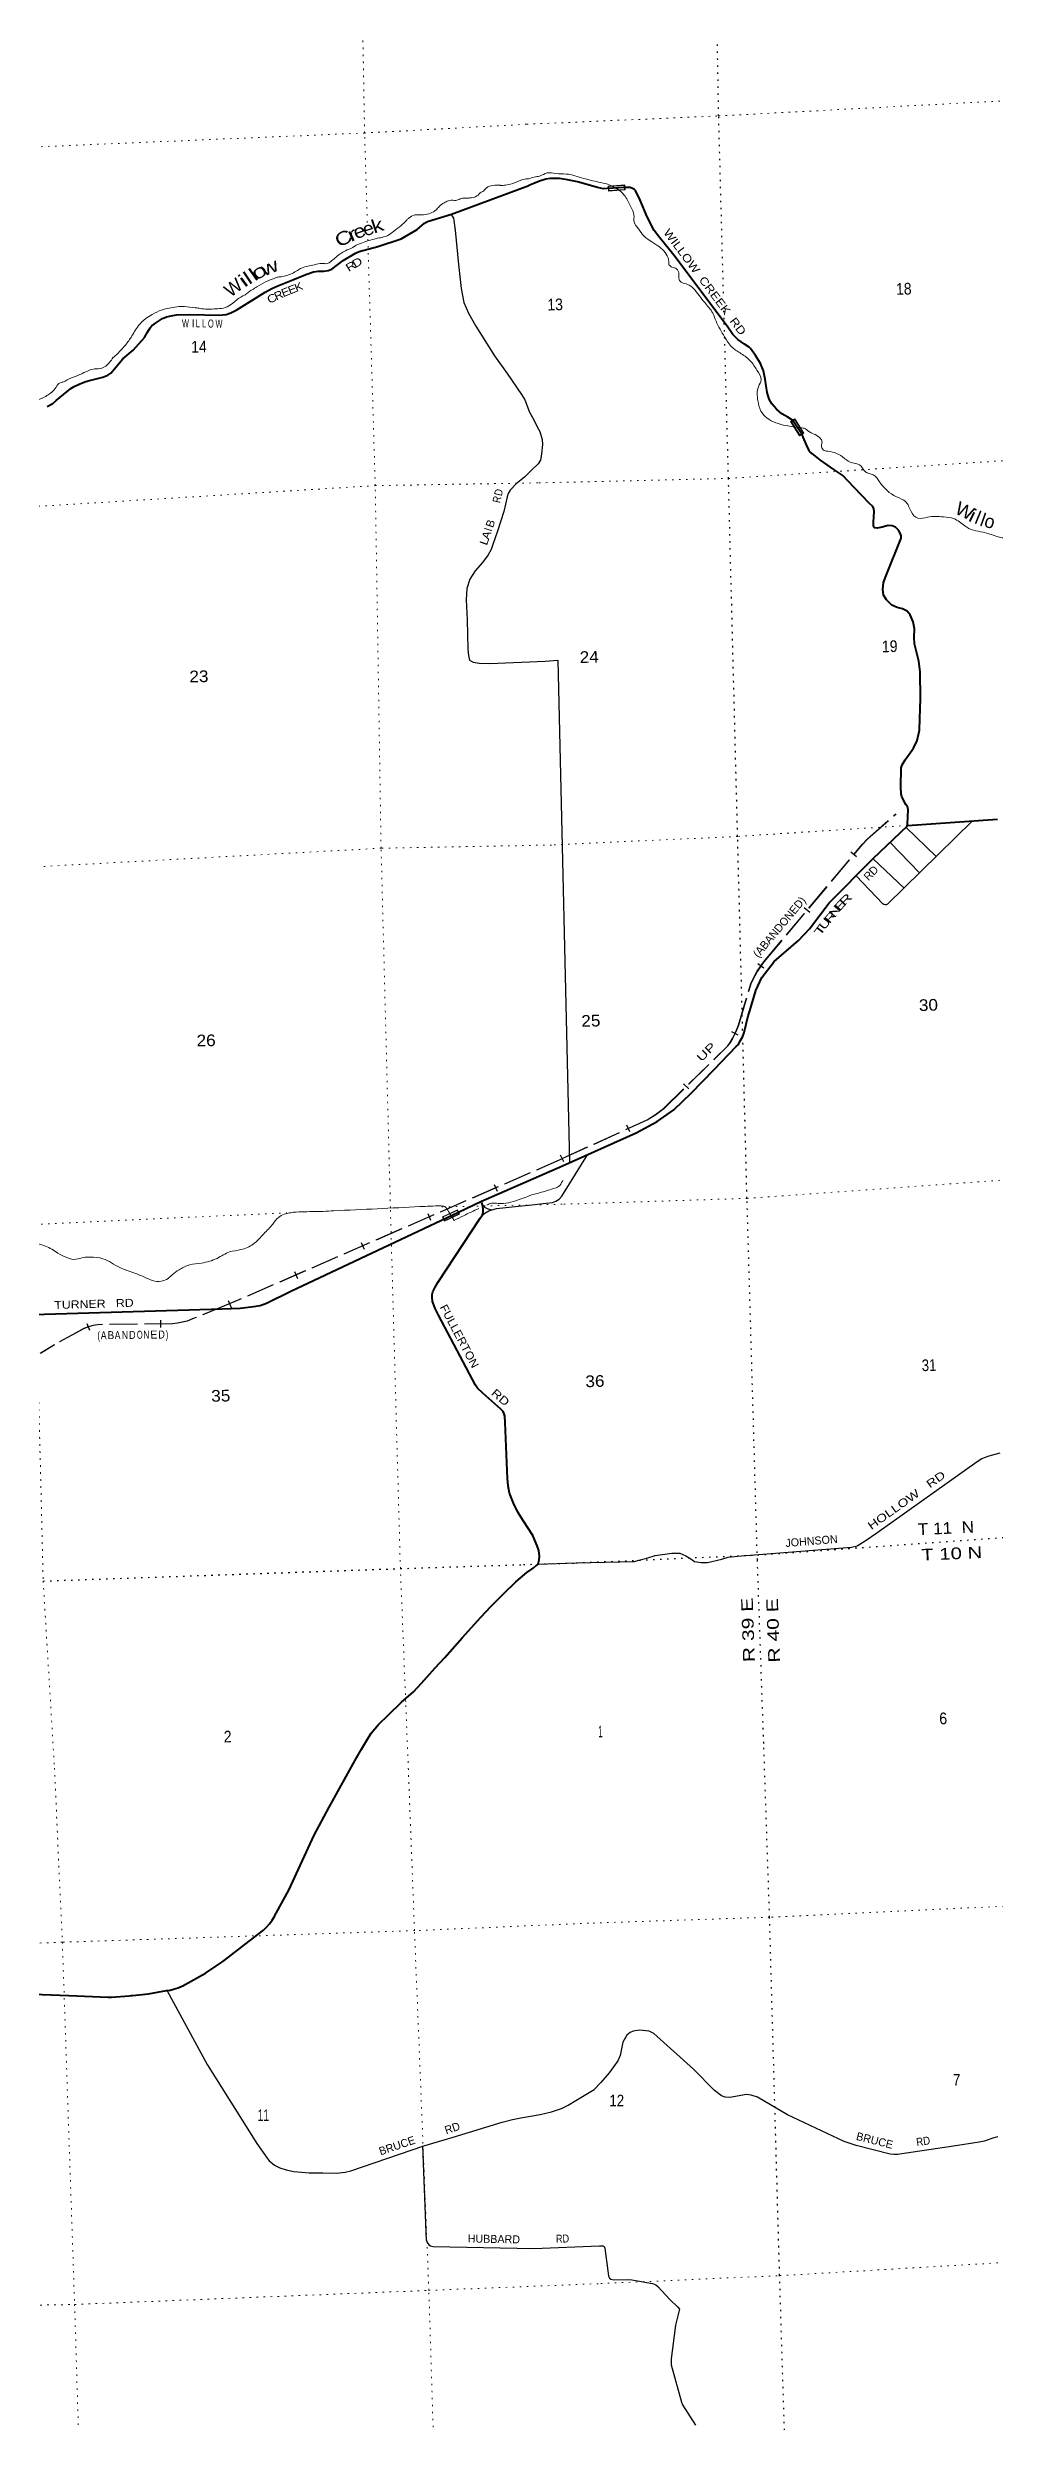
# Model space of a CAD drawing. Header units: feet. Extents: x 757852 to 1040949, y -536576 to -344549.
# Drawn here: x 782970 to 797163, y -408566 to -372965 of the extents above; entities that cross this region are included whole.
import ezdxf
from ezdxf.enums import TextEntityAlignment as Align

# ---------------------------------------------------------------- set-up
doc = ezdxf.new("R2010")
doc.units = ezdxf.units.FT
doc.header["$LTSCALE"] = 70
doc.linetypes.add('DOTTED', pattern=[1.5, 0.3, -1.2])
doc.linetypes.add('LONG_DASHED', pattern=[7.5, 6, -1.5])
for name, color, linetype, lineweight in [('26', 7, 'Continuous', 40), ('29', 7, 'Continuous', 25), ('34', 7, 'Continuous', 13), ('39', 7, 'Continuous', 13), ('6', 7, 'DOTTED', 25), ('61', 7, 'Continuous', 13), ('63', 7, 'Continuous', 25), ('7', 7, 'DOTTED', 13)]:
    doc.layers.add(name, color=color, linetype=linetype, lineweight=lineweight)
for name, color, linetype in [('27', 7, 'Continuous'), ('30', 7, 'Continuous'), ('41', 7, 'Continuous')]:
    doc.layers.add(name, color=color, linetype=linetype)

msp = doc.modelspace()

# ---------------------------------------------------------------- linework, layer by layer
at = {"layer": '26'}
for points in [[(786954.93, -376327.39), (787024.78, -376317.25), (787113.21, -376318.95), (787177.98, -376309.37), (787229.81, -376291.34), (787401.69, -376161.33), (787584.66, -376050.27), (787639.86, -376025.48), (787920.21, -375951.52), (788271.61, -375832.97), (788512.18, -375692.24), (788618.81, -375600.78), (788664.8, -375575.12), (789022.33, -375462.5), (790181.85, -375033.2)], [(791620.8, -375065.64), (791355.81, -375081.57), (791301.58, -375083.16), (791214.63, -375065.62), (790912.55, -374978.01), (790762.93, -374948.24), (790641.83, -374931.69), (790500.8, -374930), (790437.22, -374941.93), (790345.82, -374971.75), (790260.03, -375005.19), (790181.85, -375033.2)], [(794277.77, -378768.61), (794136.94, -378555.42), (794065.39, -378511.01), (793975.37, -378457.38), (793896.94, -378387.33), (793826.36, -378311.03), (793786.08, -378239.86), (793756.98, -378138.22), (793723.04, -377940.25), (793701.32, -377816.29), (793653.84, -377705.14), (793581.97, -377584.66), (793506.55, -377480.36), (793483.91, -377459.09), (793418.13, -377412.61), (793317.16, -377342.48), (793280.11, -377309.79), (793241, -377267.08), (793155.01, -377145), (792357.88, -376077.12), (792128.54, -375796.46), (792063.64, -375707.93), (791957.16, -375504.06), (791851.4, -375255.95), (791782.84, -375111.25), (791765.24, -375095.25), (791739.66, -375078.35), (791703.12, -375065.82), (791668.84, -375062.34), (791644.19, -375064.03), (791620.8, -375065.64)], [(782965.04, -378346.87), (783049.24, -378301.83), (783101.9, -378260.87), (783318.41, -378079.47), (783370.32, -378047.6), (783445.8, -378013.81), (783530.29, -377976.63), (783578.95, -377962.69), (783796.96, -377910.72), (783875.76, -377879.06), (783916.34, -377846.39), (784101.04, -377633.3), (784253.86, -377505.15), (784425.3, -377315.4), (784466.43, -377236.5), (784509.14, -377169.34), (784539.66, -377129.48), (784572.08, -377106.67), (784692.03, -377027.68), (784751.44, -377003.31), (784820.76, -376986.72), (784903.39, -376973.74), (785102.15, -376970.3), (785546.08, -376976.69), (785646.33, -376966.92), (785718.96, -376942.83), (785805.79, -376897.89), (786231, -376633.46), (786330.92, -376579.83), (786422.14, -376537.77), (786647.51, -376447.51), (786842.98, -376369.82), (786954.93, -376327.39)], [(795857.45, -384635.01), (795858.5, -384610.01), (795867.71, -384390.76), (795858.56, -384352.84), (795833.34, -384315.4), (795775.76, -384202.53), (795764.43, -384158.65), (795759.48, -384058.31), (795765.02, -383766.74), (795777.73, -383720.15), (795821.81, -383646.51), (795949.37, -383471.94), (796002.38, -383359.85), (796038.02, -383204.06), (796042.9, -383027.06), (796054.34, -382731.3), (796046.49, -382325.58), (796027.73, -382165.35), (795991.48, -382025.74), (795965.98, -381909.92), (795961.04, -381809.58), (795961.29, -381680.95), (795944.18, -381576.95), (795898.89, -381471.77), (795855.06, -381416.78), (795785.66, -381380.63), (795704.79, -381364.92), (795625.29, -381327.06), (795542.6, -381249.09), (795500.25, -381175.98), (795487.74, -381091.94), (795500.81, -380989.06), (795537.87, -380881.46), (795762.79, -380324.21), (795763.84, -380290.48), (795754.82, -380258.12), (795725.12, -380204.73), (795677.57, -380159.9), (795628.66, -380137.22), (795570.3, -380134.91), (795478.56, -380159.71), (795406.54, -380171.87), (795370.27, -380168.92), (795354.06, -380158.61), (795349.19, -380135.37), (795351.62, -380081.04), (795359.09, -379924.06), (795355.73, -379877.94), (795334.65, -379844.39), (795287.16, -379801.57), (795054.87, -379557.17), (794888.9, -379381.17), (794755.65, -379292.63), (794556.54, -379151.77), (794453.76, -379074.39), (794419.38, -379049.6), (794410.56, -379041.82), (794401.23, -379032.74), (794393.44, -379024.04), (794387.48, -379015.62), (794379.23, -379000.21), (794344.86, -378924.85), (794296.73, -378807.46), (794277.77, -378768.61)], [(790687.62, -389735.02), (791792.2, -389239.11), (792106.97, -389073.12), (792359.06, -388894.9), (792615.12, -388646.23), (792962.57, -388292.38), (793292.13, -387945.09), (793323.7, -387913.86), (793352.04, -387862.64), (793383.64, -387805.97), (793412.67, -387736.56), (793469.72, -387487.7), (793493.25, -387409.13), (793583.26, -387108.55), (793677.98, -386910.83), (793861.91, -386670.3), (794226.55, -386354.13), (794388.32, -386180.57), (794682.5, -385792.11), (795346.52, -385127.52), (795857.45, -384635.01)], [(797206.86, -384540.38), (795857.45, -384635.01)], [(789472.96, -390266.43), (789542.32, -390233.69), (790687.62, -389735.02)], [(778897.47, -393248.13), (779585.13, -392775.73), (780341.11, -392244.49), (780539.9, -392126.57), (780695.45, -392063.63), (780808.6, -392034.57), (780919.58, -392017.58), (781421.39, -392002.88), (785588.36, -391878.65), (785855.31, -391870.02), (786057.73, -391846.44), (786156.22, -391828.42), (786249.67, -391796.93), (786618.03, -391613.82), (789130.27, -390428.16), (789472.96, -390266.43)], [(787602.59, -398611.21), (787676.46, -398484.51), (787748.56, -398356.73), (787822.94, -398244.98), (787931.14, -398114.57), (788075.28, -397971.49), (788272.78, -397779.28), (788454.85, -397623.49), (788575.14, -397494.88), (788655.93, -397405.11), (788782.02, -397264.35), (788923.94, -397109.26), (789181.92, -396813.57), (789465.79, -396505.39), (789619.54, -396338.04), (789809.09, -396149.99), (789990.78, -395972.11), (790152.07, -395833.73), (790247.77, -395769.01), (790298.47, -395723.95), (790306.35, -395718.32), (790321, -395704.8), (790340.15, -395641.71), (790343.53, -395591.02), (790332.26, -395505.4), (790309.73, -395434.43), (790243.94, -395280.85), (790105.65, -395064.32), (790016.96, -394929.27), (789952.37, -394793.82), (789895.53, -394642.16), (789873.62, -394536.09), (789865.65, -394423.75), (789827.08, -393584.89), (789823.41, -393488.54), (789815.19, -393455.12), (789798.14, -393420.69), (789765.36, -393383.1), (789492.14, -393144.8), (789412.53, -393069.85), (789385.66, -393026.13), (788829.36, -391977.29), (788779.37, -391873.72), (788749.91, -391795.9), (788740.48, -391769.84), (788736.31, -391705.75), (788735.97, -391667.32), (788744.96, -391625.26), (788779.88, -391554.37), (788820.83, -391483.36), (789454.89, -390520.4), (789487.37, -390469.82), (789499.76, -390433.78), (789500.89, -390393.22), (789491.85, -390334.98), (789479.46, -390290.02), (789472.96, -390266.43)], [(782358.71, -402142.56), (783291.49, -402178.23), (783879.65, -402202.88), (783906.22, -402203.99), (783929.65, -402202.04), (784193.61, -402180.05), (784224.56, -402177.47), (784243.61, -402175.57), (784480.86, -402151.86), (784755.51, -402104.43), (784776.37, -402100.83), (784805.51, -402094.93), (784855.82, -402084.76), (784929.13, -402061.74), (784983.07, -402038.36), (785010.83, -402025.59), (785033.07, -402013.31), (785338.09, -401844.77), (785565.99, -401688.96), (785599.1, -401666.32), (785615.99, -401653.24), (785991.12, -401362.55), (786204.68, -401195.87), (786254.08, -401151.99), (786298.61, -401103.18), (786337.81, -401049.99), (786371.22, -400992.99), (786371.99, -400991.43), (786393.53, -400947.53), (786396.87, -400941.43), (786585.41, -400597.12), (786963.74, -399771.2), (787191.86, -399352.43), (787602.59, -398611.21)]]:
    msp.add_lwpolyline(points, dxfattribs=at)
at = {"layer": '29'}
for p, q in [((796288.07, -385098.2), (795836.2, -384655.5)), ((795806.53, -385570.99), (795343.72, -385130.22)), ((796039.14, -385342.6), (795597.4, -384885.69)), ((790701.87, -390149.32), (791062.06, -389572.12)), ((790318.74, -395708.18), (790892.5, -395690.5)), ((784764.36, -402106.68), (785360.09, -403209.77)), ((788651, -405849.05), (788595, -404434.05))]:
    msp.add_line(p, q, dxfattribs=at)
for points in [[(789015.12, -375465.33), (789053.55, -375526.23), (789080.76, -375706.52), (789131.83, -376221.81), (789170.15, -376580.66), (789209.93, -376790.86), (789276.91, -376948.37), (789388.72, -377143.26), (789669.52, -377588.3), (789856.82, -377852.19), (790073.14, -378167.79), (790122.7, -378247.28), (790192.21, -378434.87), (790260.44, -378548.17), (790306.33, -378651.6)], [(790306.33, -378651.6), (790347.56, -378721.88), (790385.31, -378845.15), (790390.07, -378919.32), (790374.29, -379059.12), (790358.5, -379153.83), (790325.44, -379206.87)], [(790325.44, -379206.87), (790223.24, -379301.98), (790120.68, -379410.2), (789995.9, -379510.77), (789903.13, -379604.76), (789874.84, -379654.6), (789858.65, -379703.95), (789810.23, -379923.71), (789714.91, -380218.59), (789646.06, -380418.61), (789618.69, -380491.66), (789576.42, -380572.46), (789490.03, -380686.42), (789377.74, -380812.89), (789301.59, -380938.73), (789255.76, -381076.09), (789246.66, -381246.97), (789257.85, -381546.04), (789267.48, -381987.73), (789277.14, -382081.96), (789296.42, -382151.92), (789349.17, -382183.14), (789437.82, -382199.69), (789598.57, -382204.94), (790427.31, -382168.3)], [(790427.31, -382168.3), (790617.28, -382152.78), (790793.64, -389678.61)], [(796829.25, -384566.86), (795558.98, -385814.04), (795541.44, -385819.84), (795521.54, -385821.83), (795503.63, -385815.85), (795490.47, -385808.3), (795088.53, -385385.73)], [(789486.03, -390474.27), (789523.66, -390443.49), (789584.25, -390408.99), (789697.21, -390376.22), (789977.8, -390343.25), (790230.41, -390318.8), (790442.91, -390297.06), (790537.06, -390283.38), (790590.24, -390265.92), (790639.81, -390233.25), (790675.85, -390190.45), (790701.87, -390149.32)], [(789487.37, -390325.63), (789529.05, -390361.68), (789559.46, -390374.07), (789591.01, -390383.08), (789634.94, -390393.22)], [(790892.5, -395690.5), (791767.27, -395668.85), (791833.08, -395650.84), (791952.71, -395617.19), (792078.24, -395579.34), (792328.54, -395545.87), (792447.15, -395546.41), (792536.7, -395583.98), (792610.36, -395628.04), (792667.83, -395668.56), (792766.77, -395683.74), (792861.29, -395684.99), (793074.9, -395634.51), (793168.54, -395605.64), (793312.85, -395591.36), (795019.47, -395452.87), (795105.42, -395436.28), (795223.76, -395358.45), (795401.11, -395236.69), (796903.6, -394167.67), (796974.68, -394123.38), (797084.08, -394084), (797249.61, -394038.95)], [(797213.25, -404297.93), (797154.88, -404309.4), (797006.8, -404360.11), (796934.17, -404378.39), (796549.12, -404437.14), (795709.32, -404560.01), (795651.84, -404562.67), (795600.71, -404554.66), (795091.6, -404426.3), (794907.1, -404364.95), (794059.8, -403968.67), (793612.36, -403704.28), (793516.71, -403670.55), (793443.99, -403664.16), (793194.57, -403706.15), (793127.3, -403704.28), (793071.18, -403684.22), (792966.13, -403604.35), (792651.74, -403281.16), (792054.95, -402749.6), (791984.53, -402713.14), (791842.49, -402697.45), (791748.67, -402712.38), (791702.18, -402733.55), (791654.08, -402773.67), (791592.15, -402874.94), (791553.86, -403078.52), (791518.95, -403156.33), (791385.49, -403335.24), (791261.22, -403483.66), (791162.82, -403585.7)], [(785360.09, -403209.77), (786106.43, -404394.47), (786262.06, -404615.48), (786293.44, -404656.92), (786341.13, -404697.1), (786373.76, -404722.21), (786452.84, -404761.14), (786546.97, -404790.02), (786663.7, -404816.39), (786889.62, -404836.48), (787095.45, -404836.48), (787301.29, -404841.51), (787433.07, -404827.69), (787514.04, -404806.16)], [(789048.39, -404301.8), (789782.62, -404076.78), (789939.51, -404035.35), (790063.76, -404011.48), (790354.95, -403961.25), (790521.87, -403919.82), (790671.23, -403870.84), (790772.89, -403819.36), (790887.11, -403750.3), (791162.82, -403585.7)], [(787514.04, -404806.16), (788611.86, -404430.43), (789048.39, -404301.8)], [(788651, -405849.05), (788661.2, -405883.12), (788683.79, -405914.51), (788711.4, -405930.83), (788752.04, -405941.14)], [(788752.04, -405941.14), (790258, -405969.05), (791243.53, -405932.1)], [(791243.53, -405932.1), (791297.16, -405932.55), (791313.17, -405940.95), (791323.22, -405968.66), (791365.7, -406306.91), (791379.35, -406383.83), (791391.37, -406415.92), (791411.4, -406433.59), (791457.52, -406441.99), (791655.42, -406437.98), (791728.11, -406441.99), (792037.67, -406494.14), (792084.91, -406516.2), (792116.98, -406540.27), (792298.48, -406737.35), (792413.63, -406845.13), (792440.81, -406879.52), (792381.83, -407121.97), (792315.42, -407627.34), (792314.41, -407677.49), (792314.74, -407715.17), (792469.76, -408277.18), (792485.77, -408315.07), (792682.23, -408618.15)]]:
    msp.add_lwpolyline(points, dxfattribs=at)
at = {"layer": '34', "linetype": 'LONG_DASHED'}
for points in [[(790684.05, -389631.22), (791956.66, -389050.75), (792086.51, -388970.44), (792206.42, -388879.23), (793167.64, -387938.53), (793206.76, -387887.43), (793239.81, -387828.38), (793289.64, -387727.63), (793331.89, -387625.24), (793519.84, -386992.56), (793573.89, -386884.72), (793609.3, -386820.95), (793708.9, -386677.03), (795183.05, -384918.09), (795258.36, -384837.97), (795687.15, -384460.08)], [(790682.67, -389627.2), (785683.02, -391808.41), (785143.35, -392027.44), (785060.45, -392059.63), (784989.98, -392077.26), (784917.43, -392092.81), (784842.25, -392098.71), (783792.38, -392111.95), (783725.62, -392113.55), (783655.15, -392123.92), (783580.53, -392144.66), (783515, -392170.45), (783072.47, -392414.71), (782861.5, -392545.57)]]:
    msp.add_lwpolyline(points, dxfattribs=at)
at = {"layer": '39'}
msp.add_line((788988.92, -390434.42), (789065.54, -390553.99), dxfattribs=at)
for points in [[(791542.92, -375107.51), (791363.97, -375017.02), (791226.28, -374982.88), (791005.6, -374929.06), (790742.32, -374862.43), (790587.38, -374856.92), (790458.42, -374846.64), (790343.17, -374892.22), (790263.86, -374908.63), (790178.92, -374934.97)], [(785241, -376873.05), (785284.33, -376881.7), (785491.22, -376884.15), (785605.48, -376872.13), (785713.42, -376821.68), (785837.91, -376725.51), (785959.17, -376653.12), (785980.98, -376636.68), (786037.21, -376597.41), (786108.11, -376556.15), (786245.29, -376475.45), (786365.15, -376427.13), (786410.81, -376410.52), (786470.98, -376403.26), (786638.79, -376352.16), (786714.35, -376308.68), (786778, -376273.43), (786971.91, -376221.88), (787082.06, -376203.91), (787160.39, -376204.56), (787190.3, -376192), (787210.13, -376177.59), (787354.71, -376060.62), (787434.22, -376013.05), (787543.85, -375964.96), (787595.46, -375929.92), (787673.23, -375898.45), (787892.97, -375830.38), (788070.88, -375783.12), (788158.18, -375721.36), (788263.24, -375641.22), (788356.07, -375551.24), (788385.7, -375522.61), (788473.27, -375476.91), (788553.54, -375473.52), (788657.84, -375465.69), (788753.58, -375427.88), (788781.34, -375407.32), (788793.25, -375399.08), (788838.59, -375350.09), (788913.91, -375292.55), (788977.71, -375265.34), (789021.74, -375256.55), (789102.04, -375255.16), (789171.9, -375229.85), (789242.09, -375224.62), (789296.27, -375221.68), (789406.2, -375191.66), (789471.48, -375134.29), (789493.39, -375123.87), (789546.7, -375070.73), (789596.47, -375045.77), (789748.85, -375031.08), (789760.93, -375032.88), (789837.15, -375027.55), (789981.11, -374990.92), (790122.79, -374938.26), (790178.92, -374934.97)], [(792283.84, -376226), (792270.68, -376119.87), (792205.3, -376015.28), (792116.59, -375937.49), (791999.81, -375862.54), (791884.4, -375765.44), (791808.92, -375659.13), (791764.81, -375594.1), (791759.27, -375473.69), (791713.63, -375356.45), (791626.52, -375196.22), (791542.72, -375107.36)], [(794256.13, -378669.02), (794036.84, -378634.44), (793752.07, -378520.2), (793662.59, -378416.31), (793615.77, -378258.92), (793623.84, -378053.7), (793664.91, -377945.98), (793602.44, -377803.11), (793508.06, -377669.22), (793368.08, -377556.77), (793234.76, -377466.22), (793117.47, -377304.87), (792989.97, -377069.45), (792940.19, -376948.32), (792819, -376791.1), (792652.04, -376580.96), (792563.73, -376517.23), (792478.56, -376491.6), (792436.92, -376442.58), (792432.62, -376364.32), (792398.07, -376282.94), (792329.02, -376258.84), (792283.84, -376226)], [(783950, -377618.05), (784003, -377572.05), (784124, -377444.05), (784222, -377312.05), (784333, -377136.05), (784442, -377031.05), (784540, -376967.05), (784680, -376903.05), (784795, -376873.05), (785021, -376850.05), (785185, -376869.05), (785241, -376873.05)], [(777056, -379142.05), (777199.72, -379122.92), (777311.97, -379110.94), (777379.78, -379083.66), (777425.4, -379050.73), (777613.53, -378896.85), (777643.4, -378882.27), (777731.5, -378866.69), (777797.23, -378835.43), (777849.22, -378822.48), (777908.93, -378791.32), (777976.88, -378772.07), (777992.87, -378767.78), (778018.87, -378761.3), (778061.06, -378762.58), (778107.55, -378779.86), (778188.86, -378836.7), (778231.33, -378854.04), (778278.34, -378901.43), (778379.45, -378941.86), (778493.05, -379008.18), (778608.22, -379048.37), (778692.82, -379062.98), (778745.12, -379068.1), (778837.26, -379054.45), (778860.7, -379015.89), (778879.32, -378931.21), (778893.16, -378918.92), (779007.32, -378900.88), (779021.38, -378900.64), (779071.74, -378909.81), (779192.27, -378911.74), (779274.65, -378914.34), (779410.55, -378875.84), (779512.83, -378868.04), (779624.84, -378842.01), (779686.7, -378818.84), (779752.26, -378777.54), (779789.54, -378726.69), (779858.84, -378669.25), (780001.83, -378576.4), (780085.42, -378532.78), (780135.37, -378517.86), (780147.42, -378517.65), (780295.91, -378511.07), (780355.86, -378493.96), (780480.03, -378473.74), (780520.21, -378475.06), (780564.69, -378492.36), (780604.85, -378491.67), (780788.09, -378404.15), (780840.33, -378405.25), (780965.11, -378421.17), (781084.47, -378471.33), (781148.95, -378484.27), (781180, -378492.05), (781226, -378485.05), (781303, -378481.05), (781365, -378481.05), (781544, -378466.05), (781707.08, -378474.63), (781818.92, -378438.55), (781934.87, -378408.43), (782065.41, -378408.18), (782187.8, -378402.05), (782330, -378394.05), (782356, -378389.05), (782494.25, -378354.58), (782755.86, -378269.72), (782901.59, -378219), (782981.13, -378173.44), (783085.91, -378077.23), (783138.87, -378004.01), (783178.78, -377989.26), (783200.76, -377982.86), (783264.41, -377947.61), (783421.98, -377884.64), (783673.31, -377785.89), (783785.57, -377773.91), (783894.64, -377693.7), (783955.26, -377610.78)], [(801040.44, -381649.88), (800922.51, -381477.14), (800806.62, -381432.31), (800734.92, -381317.85), (800664.59, -381181.24), (800554.2, -381049.83), (800461.01, -380887.77), (800354.1, -380806.5), (800306.07, -380813.94), (800113.96, -380912.02), (799933.18, -380985.65), (799688.91, -381018.94), (799524.47, -380963.48), (799395.69, -380959.22), (799243.16, -380967.71), (798938.83, -380940.46), (798795.88, -380864.27), (798655.83, -380818.13), (798479.92, -380783.1), (798264.87, -380578.39), (798153.42, -380479.17), (798035.41, -380362.05), (797833.56, -380333.8), (797607.38, -380298.23), (797476.01, -380273.95), (797354.61, -380315.7), (797197.24, -380296.2), (796990.38, -380233.93), (796846.78, -380203.98), (796716.24, -380139.48), (796552.21, -380029.74), (796396.68, -380004.16), (796159.56, -380007.09), (796013.36, -380025.45), (795911.83, -379921.92), (795833.23, -379777.51), (795694.36, -379703.21), (795440.56, -379479.54), (795345, -379373.82), (795229.05, -379326.98), (795139.57, -379223.09), (795028.16, -379194.2), (794915.64, -379127.16), (794796.86, -379052.27), (794665.25, -379019.96), (794594.25, -378997.92), (794568.27, -378934.37), (794578.73, -378879.81), (794475.02, -378770.31), (794362.73, -378711.3), (794327.71, -378682.18), (794255.3, -378668.88)], [(789555.53, -390323.35), (789623.73, -390296.55), (789726.19, -390298.8), (790022.53, -390247.48), (790260.05, -390163.04), (790443.92, -390111.66), (790553.75, -390075.62), (790629.56, -390046.19), (790688.4, -389964.84), (790694.66, -389956.35)], [(781605.58, -390819.19), (781714.98, -390810.75), (781996.97, -390793.89), (782340.73, -390814.06), (782471.96, -390853.97), (782596.4, -390849.81), (782704.39, -390823.84), (782791.73, -390880.58), (782939.32, -390938.28), (783125.93, -391045.52), (783273.77, -391117.28), (783356.47, -391137.94), (783506.62, -391111.25), (783612.93, -391103.38), (783798.11, -391128.3), (784055.48, -391262.44), (784223.25, -391325.82), (784391.07, -391391.2), (784641.43, -391469.22), (784753.38, -391439.17), (784836.52, -391369.45), (784941.68, -391295.33), (785013.26, -391253.92), (785097.06, -391222.35), (785275.29, -391193.16), (785511.05, -391122.8), (785698.18, -391027.18), (785868.27, -390992.1), (786053.6, -390908.56), (786211.61, -390755.2), (786347.64, -390608.24), (786430.3, -390510.41), (786615.77, -390438.22), (786939.16, -390422.68), (787259.44, -390410.24)], [(787259.44, -390410.24), (788550.2, -390347.24), (788867.34, -390337.74), (788923.72, -390346.81), (788979.21, -390420.16), (788988.92, -390434.42)], [(789065.54, -390553.99), (789204.51, -390483.78), (789432.69, -390376.15)]]:
    msp.add_spline(points, degree=3, dxfattribs=at)
at = {"layer": '6'}
for p, q in [((793111.01, -377040.41), (793106, -376855.07)), ((790102.08, -395715.38), (790892.5, -395690.5))]:
    msp.add_line(p, q, dxfattribs=at)
for points in [[(793100.48, -376651.26), (793028.56, -373991.49), (792935.11, -368668.54), (792987.21, -366879.69)], [(793704.09, -398396.7), (793609.14, -395644.94), (793453.28, -390223.37), (793312.54, -384795.3), (793175.56, -379427.41), (793111.01, -377040.41)], [(790892.48, -395689.72), (793609.75, -395570.59), (798965.83, -395190.4), (804311.73, -395011.48), (809675.69, -394832.02), (815037.71, -394654.64), (820420.16, -394488.71), (822506.17, -394334.99)], [(761908.33, -396678.66), (766955.83, -396530.86), (772261.27, -396394.99), (777571.21, -396170.67), (782905.52, -395962), (788258.28, -395775.1), (790148.49, -395713.88)], [(795323.21, -444080.28), (795296.48, -443555.27), (795132.72, -438260.87), (794964.89, -432964.59), (794715.37, -427684.93), (794512.81, -422305.32), (794321.73, -416971.58), (794106.42, -411632.57), (793941.8, -406374.37), (793791.65, -401003.18), (793704.09, -398396.7)]]:
    msp.add_lwpolyline(points, dxfattribs=at)
at = {"layer": '61'}
for p, q in [((791372.39, -375043.38), (791621.85, -375027.05)), ((791499.57, -375072.64), (791499.54, -375072.25)), ((791621.85, -375027.05), (791626.75, -375101.89)), ((794170.59, -378535.6), (794305.22, -378746.26)), ((794206.31, -378661.12), (794206.64, -378660.91)), ((794305.22, -378746.26), (794242.02, -378786.65)), ((788887.88, -390498.7), (789114.54, -390393.23)), ((789114.54, -390393.23), (789146.19, -390461.22))]:
    msp.add_line(p, q, dxfattribs=at)
for points in [[(791626.75, -375101.89), (791377.28, -375118.22), (791372.39, -375043.38)], [(794242.02, -378786.65), (794107.4, -378575.99), (794170.59, -378535.6)], [(789146.19, -390461.22), (788919.53, -390566.7), (788887.88, -390498.7)]]:
    msp.add_lwpolyline(points, dxfattribs=at)
for points in [[(791380.89, -375050.84), (791614.38, -375035.55), (791618.24, -375094.42), (791384.74, -375109.71)], [(794244.45, -378775.59), (794118.45, -378578.42), (794168.15, -378546.65), (794294.16, -378743.82)], [(788898.51, -390502.57), (789110.66, -390403.85), (789135.55, -390457.34), (788923.4, -390556.06)]]:
    msp.add_lwpolyline(points, close=True, dxfattribs=at)
at = {"layer": '63'}
for p, q in [((795094.79, -385102.02), (795010.02, -385030.97)), ((794396.04, -385935.77), (794311.26, -385864.72)), ((793705.84, -386770.19), (793614.89, -386707.25)), ((793323.02, -387774.06), (793223.87, -387725.02)), ((792581.01, -388583.3), (792503.64, -388504.25)), ((791695.75, -389225.26), (791649.85, -389124.63)), ((790706.01, -389676.71), (790660.11, -389576.07)), ((789664.39, -390016.35), (789708.62, -390117.73)), ((788667.31, -390451.35), (788711.54, -390552.73)), ((787670.22, -390886.35), (787714.45, -390987.73)), ((786673.14, -391321.35), (786717.37, -391422.73)), ((785676.06, -391756.35), (785720.29, -391857.73)), ((783559.96, -392098.48), (783600.47, -392201.41)), ((784661.83, -392050.48), (784663.23, -392161.08))]:
    msp.add_line(p, q, dxfattribs=at)
at = {"layer": '63', "linetype": 'LONG_DASHED'}
for points in [[(790682.35, -389627.49), (791954.72, -389047.13), (792084.19, -388967.06), (792203.73, -388876.12), (793164.56, -387935.8), (793203.33, -387885.17), (793236.18, -387826.47), (793285.9, -387725.94), (793328.02, -387623.87), (793516.01, -386991.05), (793570.26, -386882.81), (793605.81, -386818.78), (793705.64, -386674.54), (795179.98, -384915.37), (795255.5, -384835.02), (795684.44, -384457)], [(790684.31, -389630.96), (785684.61, -391812.19), (785144.86, -392031.25), (785061.69, -392063.55), (784990.91, -392081.25), (784918.02, -392096.88), (784842.44, -392102.81), (783792.45, -392116.05), (783725.97, -392117.64), (783656, -392127.94), (783581.83, -392148.55), (783516.75, -392174.17), (783074.54, -392418.25), (782863.56, -392549.11)]]:
    msp.add_lwpolyline(points, dxfattribs=at)
at = {"layer": '7'}
for p, q in [((788879.64, -390351.77), (790707.42, -390310.77)), ((788369.79, -398584.92), (788334.6, -397691.97))]:
    msp.add_line(p, q, dxfattribs=at)
for points in [[(787762.56, -375588.32), (787722.12, -374247.76), (787672.05, -371462.91), (787635.18, -368860.59), (787625.22, -367220.88)], [(790150.3, -374116.02), (793028.56, -373991.49), (798387.46, -373707.68), (803656.62, -373516.94), (806054.31, -373432.53), (809043.24, -373149.92), (811795.37, -373018.94), (814473.88, -373050.91), (815816.86, -373003.36)], [(790150.3, -374116.02), (787722.12, -374247.76), (782408.16, -374472.15), (779684.59, -374450.15), (777060.45, -374602.73), (771798.83, -374717.76), (770931.05, -374756.08)], [(788337.83, -397773.09), (788258.28, -395775.1), (788108.76, -390368.93), (787969.45, -384972.62), (787881.64, -379535.26), (787770.19, -375841.18)], [(790335.31, -379493.68), (793175.56, -379427.41), (798494.54, -379084.48), (803785.44, -378881.05), (809197.63, -378563.52), (814644.41, -378397.71), (819952.86, -378175.68), (821926.94, -378135.24)], [(774871.33, -380082.84), (777189.07, -379961.06), (782521.3, -379864.89), (787881.64, -379535.26), (790335.31, -379493.68)], [(795859.7, -384632.28), (793312.54, -384795.3), (790522.14, -384924.72)], [(790522.14, -384924.72), (787969.45, -384972.62), (782624.48, -385261.82), (777209.24, -385435.74), (772082.26, -385671.75), (766733.11, -385719.21), (761571.28, -385914.87), (758913.27, -385999.01)], [(790707.42, -390310.77), (793453.28, -390223.37), (798789.22, -389841.76), (804183.56, -389601.12), (809506.65, -389398.75), (810332.92, -389373.9)], [(759092.39, -391422.61), (761656.15, -391298.05), (766833.96, -391098.11), (772123.66, -390980.58), (782771.06, -390613.81), (786556.49, -390440.14)], [(782762.78, -390311.4), (782770.54, -390552.85), (782905.52, -395962), (783073.22, -398765.92)], [(789677.43, -435780.7), (789579.83, -433185), (789436.37, -427833.26), (789231.86, -422466.21), (789050.77, -417214.76), (788848.85, -411903.91), (788685.43, -406599.35), (788469.6, -401204.66), (788369.79, -398584.92)], [(783073.22, -398765.92), (783192.37, -401378.23), (783375.75, -406810.6), (783535.87, -412087.16), (783738.53, -417414.06), (783936.87, -422690.88), (784099.48, -428021.62), (784194.55, -432824.02)], [(822698.4, -399707.58), (820507.42, -399779.6), (815147.33, -399983.45), (809840.64, -400290.12), (804675.54, -400509.38), (804529.39, -400516.56), (799192.35, -400751.84), (793791.65, -401003.18), (791077.07, -401093.13)], [(791077.07, -401093.13), (788469.6, -401204.66), (783192.37, -401378.23), (777857.59, -401568.51), (777765.48, -401571.07)], [(791262.98, -406497.27), (793943.93, -406378.33), (799356.62, -406062.3), (804709.46, -405882.8), (810034.99, -405663.96), (815362.8, -405390.78), (820713.29, -405136.99), (822889.44, -405046.97)], [(759619.93, -407442.98), (762034.5, -407350.58), (763367.71, -407303.53), (764224.54, -407217.99), (767358.71, -407192.96), (772715.53, -407088.16), (778032.34, -406900.71), (783375.75, -406810.6), (788685.43, -406599.35), (791262.98, -406497.27)]]:
    msp.add_lwpolyline(points, dxfattribs=at)

# ---------------------------------------------------------------- texts
at = {"layer": '27'}
for s, rotation, width, p in [('WILLOW  CREEK  RD', 306.754, 1.2, (792193.83, -375741.32)), ('FULLERTON', 297.941, 1.1, (788844.25, -391854.36))]:
    msp.add_text(s, height=120, rotation=rotation, dxfattribs=dict(at, width=width)).set_placement(p)
for s, rotation, width, p in [('R', 31.257, 1.25, (787545.64, -376296.22)), ('D', 31.257, 1.25, (787642.57, -376239.46)), ('R', 24.754, 1.1, (786458.16, -376732.78)), ('E', 21.826, 1.15, (786558.22, -376687.94)), ('E', 21.826, 1.15, (786658.22, -376647.89)), ('K', 21.675, 1.1, (786754.97, -376609.26)), ('C', 28.224, 1.2, (786360.52, -376779.94)), ('W', 0.992, 0.6, (785038.69, -377161.1)), ('L', 359.175, 0.75, (785221.4, -377161.86)), ('L', 359.175, 0.75, (785316.66, -377163.41)), ('O', 359.175, 0.65, (785417.1, -377165.03)), ('W', 0.566, 0.6, (785540.36, -377166.56)), ('N', 51.025, 1.5, (794814.83, -385956.72)), ('E', 48.025, 1.7, (794897.43, -385862.83)), ('R', 46.025, 1.65, (794974.12, -385784.28)), ('T', 52.863, 1.75, (794594.53, -386234.38)), ('U', 52.863, 1.45, (794664.62, -386141.07)), ('R', 48.863, 1.55, (794746.9, -386045.25)), ('TURNER   RD', 1.708, 1.15, (783667.8, -391865.37)), ('RD', 318.905, 1.25, (789719.37, -393253.71))]:
    msp.add_text(s, height=120, rotation=rotation, dxfattribs=dict(at, width=width)).set_placement(p, align=Align.CENTER)
for s, rotation, p in [('I', 359.175, (785150.25, -377161.11)), ('R', 45.025, (795314.97, -385426.4)), ('D', 45.025, (795392.71, -385347.48))]:
    msp.add_text(s, height=120, rotation=rotation, dxfattribs=at).set_placement(p, align=Align.CENTER)
at = {"layer": '30'}
for s, rotation, width, p in [('R', 77.574, 0.85, (789763.8, -379755.15)), ('D', 77.374, 0.85, (789788.44, -379649.49)), ('I', 72.087, 0.9, (789629.05, -380211.72)), ('B', 72.087, 1.05, (789663.62, -380122.09)), ('L', 71.006, 1.2, (789570.91, -380389.72)), ('A', 71.006, 1.15, (789604.94, -380296.58)), ('RD', 2.147, 0.85, (790690.65, -405882.77))]:
    msp.add_text(s, height=120, rotation=rotation, dxfattribs=dict(at, width=width)).set_placement(p, align=Align.CENTER)
for s, rotation, width, p in [('HOLLOW   RD', 35.432, 1.3, (795316.7, -395199.46)), ('RD', 8.324, 0.9, (795998.85, -404436.53))]:
    msp.add_text(s, height=120, rotation=rotation, dxfattribs=dict(at, width=width)).set_placement(p)
for s, rotation, p in [('JOHNSON', 4.639, (794033.83, -395452.59)), ('BRUCE', 345.849, (795080.19, -404339.68))]:
    msp.add_text(s, height=120, rotation=rotation, dxfattribs=at).set_placement(p)
for s, rotation, p in [('BRUCE', 18.894, (788227.49, -404484.64)), ('RD', 18.539, (789055.5, -404222.1)), ('HUBBARD', 358.938, (789658.28, -405887.93))]:
    msp.add_text(s, height=120, rotation=rotation, dxfattribs=at).set_placement(p, align=Align.CENTER)
at = {"layer": '41'}
for s, rotation, width, p in [('k', 18.604, 1.3, (787944.6, -375729.09)), ('C', 28.693, 1.3, (787451.62, -375911.62)), ('r', 24.624, 1.5, (787576.32, -375855.44)), ('e', 20.075, 1.2, (787675.16, -375812.57)), ('e', 16.898, 1.1, (787804.37, -375774.94)), ('l', 35.084, 1.4, (786111.28, -376452.27)), ('o', 30.248, 1.5, (786188.56, -376409.69)), ('w', 22.902, 1.35, (786333.4, -376350.67)), ('i', 36.457, 1.55, (785960.02, -376544.18)), ('l', 33.658, 1.35, (786025.1, -376505.22)), ('W', 333.711, 1.05, (796672.05, -380002.49)), ('i', 333.511, 1.2, (796791.2, -380072.81))]:
    msp.add_text(s, height=200, rotation=rotation, dxfattribs=dict(at, width=width)).set_placement(p, align=Align.CENTER)
for s, rotation, p in [('W', 37.477, (785813.84, -376643.16)), ('l', 337.866, (796878.25, -380106.9)), ('l', 340.473, (796958.39, -380141.57)), ('o', 345.967, (797068.66, -380168.56))]:
    msp.add_text(s, height=200, rotation=rotation, dxfattribs=at).set_placement(p, align=Align.CENTER)
at = {"layer": '6'}
for s, rotation, width, p in [('T 11  N', 2.51, 1.1, (796016.43, -395273.41)), ('T 10 N', 2.51, 1.3, (796069.27, -395656.79)), ('R 39 E', 91.976, 1.35, (793572.08, -397175)), ('R 40 E', 91.976, 1.35, (793948.87, -397182.53))]:
    msp.add_text(s, height=175, rotation=rotation, dxfattribs=dict(at, width=width)).set_placement(p)
at = {"layer": '63'}
msp.add_text('(ABANDONED)', height=120, rotation=50.034, dxfattribs=at).set_placement((793623.45, -386623.37))
at = {"layer": '63', "width": 1.45}
msp.add_text('UP', height=120, rotation=44.382, dxfattribs=at).set_placement((792769.15, -388182.85))
at = {"layer": '63'}
for s, rotation, width, p in [('(', 1.37, 0.75, (783738.41, -392337.41)), ('A', 0.722, 0.8, (783812.24, -392335.82)), ('B', 0.722, 0.95, (783919.47, -392334.47)), ('A', 0.722, 0.8, (784020.41, -392334.13)), ('N', 0.722, 0.8, (784130.63, -392331.8)), ('D', 0.722, 0.85, (784241.18, -392330.41)), ('O', 0.722, 0.7, (784353.22, -392329.07)), ('N', 0.722, 0.8, (784452.04, -392327.78)), ('D', 0.722, 0.85, (784679.58, -392324.88)), (')', 0.722, 0.7, (784761.28, -392323.85))]:
    msp.add_text(s, height=120, rotation=rotation, dxfattribs=dict(at, width=width)).set_placement(p, align=Align.CENTER)
msp.add_text('E', height=120, rotation=0.722, dxfattribs=at).set_placement((784564.31, -392326.34), align=Align.CENTER)
at = {"layer": '7'}
for s, rotation, width, p in [('18', 1.68, 0.9, (795688.16, -376674.78)), ('13', 1.68, 0.9, (790462.53, -376910.47)), ('14', 0.99, 0.9, (785123.93, -377542.13)), ('19', 1.68, 0.9, (795477.41, -382035.34)), ('23', 0.99, 1.1, (785096.91, -382485.59)), ('24', 1.68, 1.1, (790948.22, -382195.69)), ('30', 1.68, 1.1, (796031.65, -387415.04)), ('25', 1.68, 1.1, (790972.52, -387651.42)), ('26', 0.99, 1.1, (785205.18, -387944.7)), ('31', 1.68, 0.85, (796074.03, -392815.36)), ('36', 1.68, 1.1, (791033.47, -393055.67)), ('35', 0.99, 1.1, (785424.69, -393273.27)), ('6', 1.68, 0.9, (796337.55, -398111.21)), ('2', 0.99, 0.9, (785612.25, -398383.61)), ('1', 1.68, 0.45, (791229.36, -398307.28))]:
    msp.add_text(s, height=175, rotation=rotation, dxfattribs=dict(at, width=width)).set_placement(p)
for s, width, p in [('7', 0.85, (796539.02, -403531.83)), ('12', 0.85, (791390.41, -403840.06)), ('11', 0.65, (786120.13, -404059.23))]:
    msp.add_text(s, height=175, dxfattribs=dict(at, width=width)).set_placement(p)

doc.saveas('drawing.dxf')
